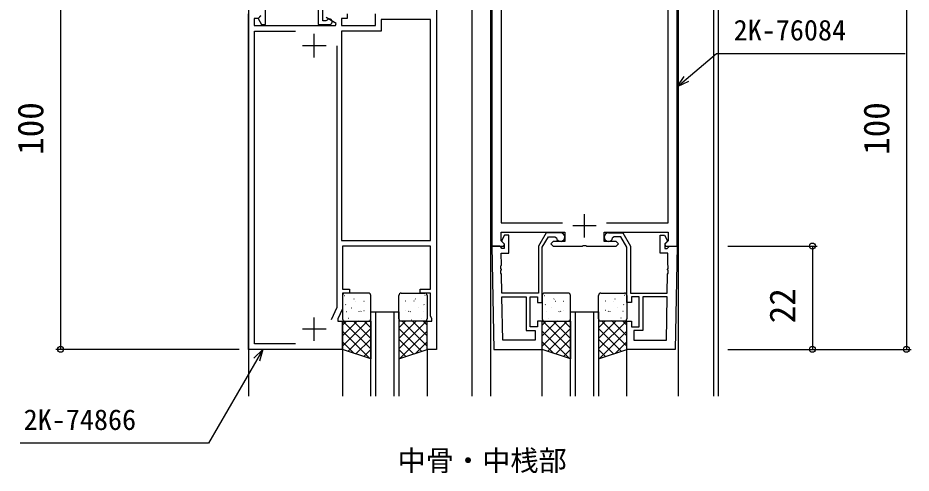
# Model space of a CAD drawing. Units: millimetres, scale not verified. Extents: x -437 to 438, y -681 to 679.
# Drawn here: x -110.8 to 79.3, y 86.4 to 183.4 of the extents above; entities that cross this region are included whole.
import ezdxf
from ezdxf.enums import TextEntityAlignment as Align

# ---------------------------------------------------------------- set-up
doc = ezdxf.new("R2010")
doc.units = ezdxf.units.MM
doc.header["$LTSCALE"] = 4
for name, color, linetype in [('0-1_USER1', 3, 'Continuous'), ('0-2_YKK_11', 7, 'Continuous'), ('0-3_YKK_12', 2, 'Continuous'), ('0-4_YKK_13', 4, 'Continuous'), ('0-6_YKK_D', 6, 'Continuous')]:
    doc.layers.add(name, color=color, linetype=linetype)
doc.styles.add('ＭＳ ゴシック', font='')
doc.styles.get('ＭＳ ゴシック').set_extended_font_data('MS Gothic')

msp = doc.modelspace()

# ---------------------------------------------------------------- linework, layer by layer
at = {"layer": '0-2_YKK_11'}
for p, q in [((-47.7, 175), (-47.7, 180)), ((-45.2, 177.5), (-50.2, 177.5)), ((9.8, 136.6), (9.8, 141.6)), ((12.3, 139.1), (7.3, 139.1)), ((-47.7, 114.6), (-47.7, 119.6)), ((-45.2, 117.1), (-50.2, 117.1))]:
    msp.add_line(p, q, dxfattribs=at)
for points in [[(-21.7, 212.8), (-21.7, 112.8), (-23.7, 112.8), (-23.7, 118.8), (-22.7, 118.8), (-22.7, 119.3), (-23, 119.943), (-23, 124.8), (-25.2, 124.8), (-25.2, 125.6), (-23, 125.6), (-23, 134.8), (-41.7, 134.8), (-41.7, 125.6), (-40.2, 125.6), (-40.2, 124.8), (-41.7, 124.8), (-41.7, 121.445), (-42.7, 119.3), (-42.7, 118.8), (-41.7, 118.8), (-41.7, 112.8), (-61.7, 112.8), (-61.7, 184.3)], [(-44.999, 182.933), (-45.248, 182.8), (-45.9, 182.8), (-45.9, 192.725), (-41.7, 200), (-40.2, 200), (-40.2, 200.8), (-41.7, 200.8), (-41.7, 204.155), (-42.7, 206.3), (-42.7, 206.8), (-41.7, 206.8), (-41.7, 212.8), (-61.5, 212.8)], [(-46.9, 192.993), (-46.9, 182), (-44.5, 182)], [(-9.9, 190.8), (-9.9, 134.8), (-7.424, 134.8), (-7.264, 135.188), (-7.97, 135.894), (-7.97, 137.8), (5.6, 137.8), (5.6, 135.8), (3.1, 135.8), (2.6, 135.3), (3.1, 134.8), (9.342, 134.8), (9.525, 134.92), (10.075, 134.92), (10.258, 134.8), (16.5, 134.8), (17, 135.3), (16.5, 135.8), (14, 135.8), (14, 137.8), (27.57, 137.8), (27.57, 135.894), (26.864, 135.188), (27.024, 134.8), (29.5, 134.8), (29.5, 190.8)], [(-59.1, 183.874), (-59.674, 183.3), (-58.923, 182), (-58.1, 182), (-58.1, 185.8)], [(5.126, 185.87), (-7.97, 185.87), (-7.97, 139.73), (5.126, 139.73)], [(14.474, 139.73), (27.57, 139.73), (27.57, 185.87), (14.474, 185.87)], [(-59.064, 183.912), (-59.676, 183.3), (-60.5, 183.3), (-60.5, 181.8), (-43.156, 181.8), (-43.035, 182.25), (-45.2, 183.5)], [(-40.7, 184.3), (-40.7, 183.3), (-41.9, 183.3), (-41.9, 181.8), (-34.7, 181.8), (-34.7, 184.3)], [(-51.669, 114), (-60.4, 114), (-60.4, 180.6), (-51.669, 180.6)], [(-42.9, 177.5), (-42.9, 121.711), (-44.123, 119.089)], [(4.7, 137.6), (1.638, 137.6), (0, 134.763), (0, 124.8), (-7.795, 124.8), (-7.866, 128.842), (-7.989, 129.023), (-7.998, 129.573), (-7.882, 129.758), (-7.883, 129.842), (-8.006, 130.023), (-8.016, 130.573), (-7.899, 130.758), (-7.944, 133.3), (-6.3, 133.3), (-6.3, 137.1), (-7.2, 137.1), (-7.8, 136.061), (-7.8, 135.75), (-7.3, 135.25), (-7.3, 134.3), (-7.77, 134.3), (-7.97, 134.5), (-8.27, 134.8), (-9.9, 134.8)], [(14.9, 137.6), (17.962, 137.6), (19.6, 134.763), (19.6, 124.8), (27.395, 124.8), (27.466, 128.842), (27.589, 129.023), (27.598, 129.573), (27.482, 129.758), (27.483, 129.842), (27.606, 130.023), (27.616, 130.573), (27.499, 130.758), (27.544, 133.3), (25.9, 133.3), (25.9, 137.1), (26.8, 137.1), (27.4, 136.061), (27.4, 135.75), (26.9, 135.25), (26.9, 134.3), (27.37, 134.3), (27.57, 134.5), (27.87, 134.8), (29.5, 134.8)], [(-9.9, 134.8), (-9.516, 112.8), (0.8, 112.8), (0.8, 118.8), (-0.2, 118.8), (-0.2, 117.6), (-1.8, 117.6), (-1.8, 124), (-0.2, 124), (-0.2, 122.8), (0.8, 122.8), (0.8, 134.548), (2.1, 136.8), (3.517, 136.8), (3.813, 136.55)], [(29.5, 134.8), (29.116, 112.8), (18.8, 112.8), (18.8, 118.8), (19.8, 118.8), (19.8, 117.6), (21.4, 117.6), (21.4, 124), (19.8, 124), (19.8, 122.8), (18.8, 122.8), (18.8, 134.548), (17.5, 136.8), (16.083, 136.8), (15.787, 136.55)]]:
    msp.add_lwpolyline(points, dxfattribs=at)
for points in [[(-23, 136), (-23, 183.1), (-33.5, 183.1), (-33.5, 180.6), (-41.9, 180.6), (-41.9, 136)], [(-7.619, 114.73), (-7.781, 124), (-2.6, 124), (-2.6, 116.8), (-0.7, 116.8), (-0.7, 114.73)], [(27.219, 114.73), (27.381, 124), (22.2, 124), (22.2, 116.8), (20.3, 116.8), (20.3, 114.73)]]:
    msp.add_lwpolyline(points, close=True, dxfattribs=at)
for centre, radius, start, end in [((-44.5, 182.6), 0.6, 270.00003, 146.25104), ((4.7, 136.7), 0.9, 189.59406, 90), ((14.9, 136.7), 0.9, 90, 350.40594)]:
    msp.add_arc(centre, radius, start, end, dxfattribs=at)
at = {"layer": '0-3_YKK_12'}
for p, q in [((-61.7, 222.8), (-61.7, 102.8)), ((-14.2, 222.8), (-14.2, 102.8)), ((-10.2, 222.8), (-10.2, 102.8)), ((29.8, 102.8), (29.8, 222.8)), ((29.8, 102.8), (29.8, 222.8)), ((37.3, 102.8), (37.3, 222.8)), ((38.3, 102.8), (38.3, 222.8)), ((-34.7, 120.801), (-34.7, 102.8)), ((-30.7, 102.8), (-30.7, 120.801)), ((7.8, 120.801), (7.8, 102.8)), ((11.8, 102.8), (11.8, 120.801)), ((-41.7, 112.8), (-41.7, 102.8)), ((-23.7, 112.8), (-23.7, 102.8)), ((0.8, 102.8), (0.8, 112.8)), ((18.8, 102.8), (18.8, 112.8))]:
    msp.add_line(p, q, dxfattribs=at)
for points in [[(-35.7, 102.8), (-35.7, 120.801), (-29.7, 120.801), (-29.7, 102.8)], [(6.8, 102.8), (6.8, 120.801), (12.8, 120.801), (12.8, 102.8)]]:
    msp.add_lwpolyline(points, dxfattribs=at)
at = {"layer": '0-4_YKK_13'}
for p, q in [((-41.7, 124.3), (-41.7, 119.3)), ((-41.256, 124.236), (-41.212, 124.26)), ((-36.2, 124.8), (-41.2, 124.8)), ((-35.7, 119.3), (-35.7, 124.3)), ((-29.7, 119.3), (-29.7, 124.3)), ((-29.2, 124.8), (-24.2, 124.8)), ((-24.144, 124.236), (-24.188, 124.26)), ((-23.7, 124.3), (-23.7, 119.3)), ((0.8, 124.3), (0.8, 119.3)), ((1.244, 124.236), (1.288, 124.26)), ((6.3, 124.8), (1.3, 124.8)), ((6.8, 119.3), (6.8, 124.3)), ((12.8, 119.3), (12.8, 124.3)), ((13.3, 124.8), (18.3, 124.8)), ((18.356, 124.236), (18.312, 124.26)), ((18.8, 124.3), (18.8, 119.3)), ((-41.064, 122.292), (-41.017, 122.38)), ((-39.231, 123.502), (-39.187, 123.526)), ((-38.917, 123.082), (-38.911, 123.09)), ((-37.155, 123.07), (-37.111, 123.094)), ((-28.245, 123.07), (-28.289, 123.094)), ((-26.483, 123.082), (-26.489, 123.09)), ((-26.169, 123.502), (-26.213, 123.526)), ((-24.336, 122.292), (-24.383, 122.38)), ((1.436, 122.292), (1.483, 122.38)), ((3.269, 123.502), (3.313, 123.526)), ((3.583, 123.082), (3.589, 123.09)), ((5.345, 123.07), (5.389, 123.094)), ((14.255, 123.07), (14.211, 123.094)), ((16.017, 123.082), (16.011, 123.09)), ((16.331, 123.502), (16.287, 123.526)), ((18.164, 122.292), (18.117, 122.38)), ((-40.892, 120.877), (-40.885, 120.885)), ((-39.822, 121.612), (-39.778, 121.636)), ((-38.174, 120.767), (-38.128, 120.855)), ((-37.798, 120.878), (-37.754, 120.902)), ((-37.131, 121.062), (-37.125, 121.07)), ((-35.721, 120.446), (-35.7, 120.457)), ((-29.679, 120.446), (-29.7, 120.457)), ((-28.269, 121.062), (-28.275, 121.07)), ((-27.602, 120.878), (-27.646, 120.902)), ((-27.226, 120.767), (-27.272, 120.855)), ((-25.578, 121.612), (-25.622, 121.636)), ((-24.508, 120.877), (-24.515, 120.885)), ((1.608, 120.877), (1.615, 120.885)), ((2.678, 121.612), (2.722, 121.636)), ((4.326, 120.767), (4.372, 120.855)), ((4.702, 120.878), (4.746, 120.902)), ((5.369, 121.062), (5.375, 121.07)), ((6.779, 120.446), (6.8, 120.457)), ((12.821, 120.446), (12.8, 120.457)), ((14.231, 121.062), (14.225, 121.07)), ((14.898, 120.878), (14.854, 120.902)), ((15.274, 120.767), (15.228, 120.855)), ((16.922, 121.612), (16.878, 121.636)), ((17.992, 120.877), (17.985, 120.885)), ((-41.7, 117.956), (-40.856, 118.8)), ((-41.7, 115.711), (-38.611, 118.8)), ((-41.7, 113.466), (-36.366, 118.8)), ((-35.7, 112.898), (-41.602, 118.8)), ((-41.2, 118.8), (-36.2, 118.8)), ((-40.465, 119.421), (-40.422, 119.445)), ((-35.7, 115.143), (-39.357, 118.8)), ((-39.073, 118.895), (-39.066, 118.902)), ((-38.389, 118.988), (-38.345, 119.012)), ((-35.7, 117.388), (-37.112, 118.8)), ((-29.7, 117.388), (-28.288, 118.8)), ((-29.7, 115.143), (-26.043, 118.8)), ((-29.7, 112.898), (-23.798, 118.8)), ((-24.2, 118.8), (-29.2, 118.8)), ((-23.7, 113.466), (-29.034, 118.8)), ((-27.011, 118.988), (-27.055, 119.012)), ((-23.7, 115.711), (-26.789, 118.8)), ((-26.327, 118.895), (-26.334, 118.902)), ((-24.935, 119.421), (-24.978, 119.445)), ((-23.7, 117.956), (-24.544, 118.8)), ((0.8, 117.956), (1.644, 118.8)), ((0.8, 115.711), (3.889, 118.8)), ((0.8, 113.466), (6.134, 118.8)), ((6.8, 112.898), (0.898, 118.8)), ((1.3, 118.8), (6.3, 118.8)), ((2.035, 119.421), (2.078, 119.445)), ((6.8, 115.143), (3.143, 118.8)), ((3.427, 118.895), (3.434, 118.902)), ((4.111, 118.988), (4.155, 119.012)), ((6.8, 117.388), (5.388, 118.8)), ((12.8, 117.388), (14.212, 118.8)), ((12.8, 115.143), (16.457, 118.8)), ((12.8, 112.898), (18.702, 118.8)), ((18.3, 118.8), (13.3, 118.8)), ((18.8, 113.466), (13.466, 118.8)), ((15.489, 118.988), (15.445, 119.012)), ((18.8, 115.711), (15.711, 118.8)), ((16.173, 118.895), (16.166, 118.902)), ((17.565, 119.421), (17.522, 119.445)), ((18.8, 117.956), (17.956, 118.8)), ((-35.92, 110.873), (-41.7, 116.653)), ((-40.515, 112.405), (-35.7, 117.221)), ((-24.885, 112.405), (-29.7, 117.221)), ((-29.48, 110.873), (-23.7, 116.653)), ((6.58, 110.873), (0.8, 116.653)), ((1.985, 112.405), (6.8, 117.221)), ((17.615, 112.405), (12.8, 117.221)), ((13.02, 110.873), (18.8, 116.653)), ((-39.288, 111.996), (-41.7, 114.408)), ((-38.832, 111.844), (-35.7, 114.976)), ((-26.568, 111.844), (-29.7, 114.976)), ((-26.112, 111.996), (-23.7, 114.408)), ((3.212, 111.996), (0.8, 114.408)), ((3.668, 111.844), (6.8, 114.976)), ((15.932, 111.844), (12.8, 114.976)), ((16.388, 111.996), (18.8, 114.408)), ((-37.148, 111.283), (-35.7, 112.73)), ((-28.252, 111.283), (-29.7, 112.73)), ((5.352, 111.283), (6.8, 112.73)), ((14.248, 111.283), (12.8, 112.73))]:
    msp.add_line(p, q, dxfattribs=at)
for points in [[(-35.7, 110.8), (-41.7, 112.8), (-41.7, 118.8), (-35.7, 118.8)], [(-29.7, 110.8), (-23.7, 112.8), (-23.7, 118.8), (-29.7, 118.8)], [(6.8, 110.8), (0.8, 112.8), (0.8, 118.8), (6.8, 118.8)], [(12.8, 110.8), (18.8, 112.8), (18.8, 118.8), (12.8, 118.8)]]:
    msp.add_lwpolyline(points, close=True, dxfattribs=at)
for centre, start, end in [((-41.2, 124.3), 90, 180), ((-36.2, 124.3), 0, 90), ((-29.2, 124.3), 90, 180), ((-24.2, 124.3), 0, 90), ((1.3, 124.3), 90, 180), ((6.3, 124.3), 0, 90), ((13.3, 124.3), 90, 180), ((18.3, 124.3), 0, 90), ((-41.2, 119.3), 180, 270), ((-36.2, 119.3), 270, 0), ((-29.2, 119.3), 180, 270), ((-24.2, 119.3), 270, 0), ((1.3, 119.3), 180, 270), ((6.3, 119.3), 270, 0), ((13.3, 119.3), 180, 270), ((18.3, 119.3), 270, 0)]:
    msp.add_arc(centre, 0.5, start, end, dxfattribs=at)
at = {"layer": '0-6_YKK_D'}
for p, q in [((-101.7, 212.8), (-101.7, 112.8)), ((78.3, 212.8), (78.3, 112.8)), ((40.3, 134.8), (59.3, 134.8)), ((58.3, 134.8), (58.3, 112.8)), ((-63.7, 112.8), (-102.7, 112.8)), ((40.3, 112.8), (59.3, 112.8)), ((40.3, 112.8), (79.3, 112.8))]:
    msp.add_line(p, q, dxfattribs=at)
for points in [[(29.5, 168.737), (31.453, 170.377), (37.917, 175.8), (77.996, 175.8)], [(31.893, 169.853), (29.5, 168.737), (31.014, 170.9)], [(-58.675, 112.8), (-59.95, 110.592), (-70.222, 92.8), (-110.301, 92.8)], [(-60.542, 110.933), (-58.675, 112.8), (-59.359, 110.25)]]:
    msp.add_lwpolyline(points, dxfattribs=at)
for centre in [(58.3, 134.8), (-101.7, 112.8), (58.3, 112.8), (78.3, 112.8)]:
    msp.add_circle(centre, 0.637, dxfattribs=at)

# ---------------------------------------------------------------- texts
at = {"layer": '0-1_USER1', "style": 'ＭＳ ゴシック'}
msp.add_text('中骨・中桟部', height=4.399, dxfattribs=at).set_placement((-29.99, 85.584), align=Align.BOTTOM_LEFT)
at = {"layer": '0-6_YKK_D', "style": 'ＭＳ ゴシック'}
for s, p in [('2K-76084', (41.524, 177.3)), ('2K-74866', (-109.557, 94.3))]:
    msp.add_text(s, height=4.399, dxfattribs=at).set_placement(p, align=Align.BOTTOM_LEFT)
for s, p in [('100', (-103.7, 154.235)), ('100', (76.3, 154.235)), ('22', (56.3, 118.345))]:
    msp.add_text(s, height=5.499, rotation=90, dxfattribs=at).set_placement(p, align=Align.BOTTOM_LEFT)

doc.saveas('drawing.dxf')
